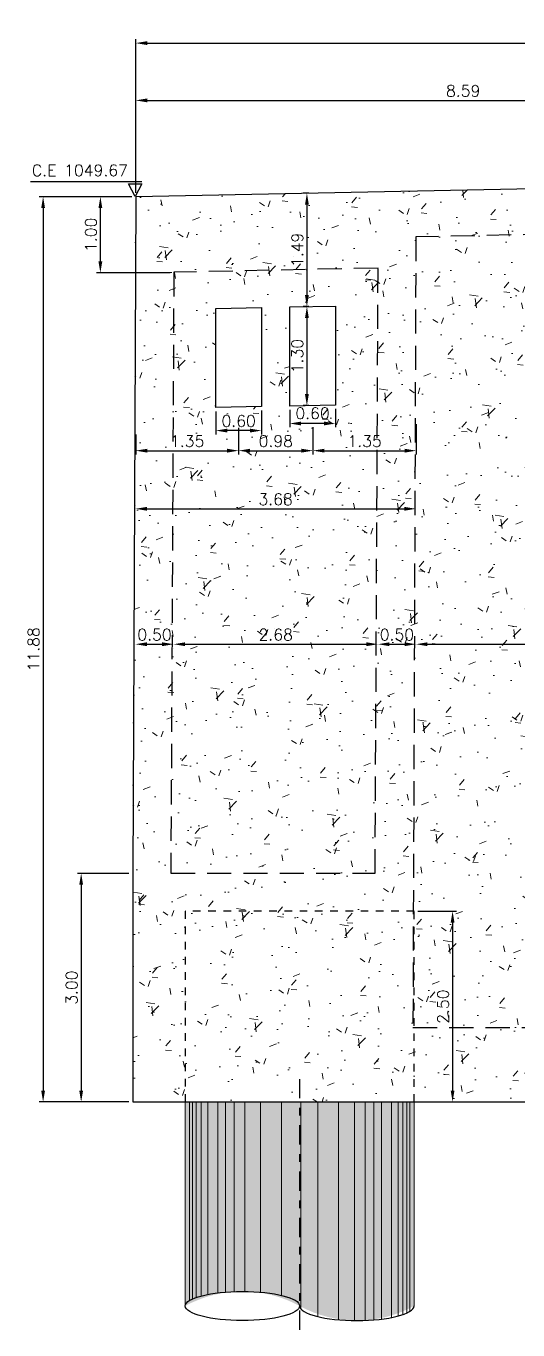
# Model space of a CAD drawing. Header units: metres. Extents: x 1080594 to 1081411, y 976871 to 977162.
# Drawn here: x 1081195.77 to 1081202.23, y 977059.81 to 977076.92 of the extents above; entities that cross this region are included whole.
import ezdxf

# ---------------------------------------------------------------- set-up
doc = ezdxf.new("R2010")
doc.units = ezdxf.units.M
doc.header["$LTSCALE"] = 25.4
doc.linetypes.add('DASHDOT', pattern=[1, 0.5, -0.25, 0, -0.25])
doc.linetypes.add('HIDDEN', pattern=[0.375, 0.25, -0.125])
for name, color, linetype in [('CONTRAPESO', 3, 'Continuous'), ('COT', 1, 'Continuous'), ('DIMCONTRAPESO', 1, 'Continuous'), ('PROY', 9, 'HIDDEN'), ('PROYECC', 251, 'HIDDEN')]:
    doc.layers.add(name, color=color, linetype=linetype)
for name, color, linetype, lineweight in [('COTA', 1, 'Continuous', 30), ('EJEPILOTE', 145, 'DASHDOT', 30), ('OTROS', 8, 'Continuous', 5), ('SOLIDOREFCONT', 254, 'Continuous', 5)]:
    doc.layers.add(name, color=color, linetype=linetype, lineweight=lineweight)
doc.styles.add('romans', font='romans.shx')
doc.dimstyles.new('Copy 75', dxfattribs={"dimtxt": 0.15, "dimasz": 0.15, "dimexe": 0.05, "dimexo": 0.05, "dimgap": 0.05, "dimtad": 1, "dimzin": 0, "dimdsep": 46, "dimtxsty": 'romans', "dimcen": 0.002, "dimclrd": 1, "dimclre": 1, "dimclrt": 3, "dimadec": 4, "dimazin": 0, "dimtfac": 1, "dimtofl": 0, "dimtmove": 1, "dimatfit": 3, "dimfxl": 1, "dimtolj": 1, "dimtzin": 0, "dimarcsym": 1})

# ---------------------------------------------------------------- blocks, each defined once
blk = doc.blocks.new('PILOTE')
h = blk.add_hatch(color=256)
h.dxf.hatch_style = 1
h.set_gradient(color1=(51, 51, 51), color2=(173, 173, 173), tint=1, name='INVCYLINDER')
edge = h.paths.add_edge_path()
edge.add_line((1080656.417, 977060.159), (1080656.417, 977062.837))
edge.add_line((1080656.417, 977062.837), (1080659.418, 977062.837))
edge.add_line((1080659.418, 977062.837), (1080659.418, 977060.159))
edge.add_arc((1080658.668, 977061.537), 1.569, 241.434, 298.566, ccw=False)
edge.add_arc((1080657.167, 977058.78), 1.57, 61.4555, 118.5445)
at = {"layer": 'COT'}
blk.add_ellipse((1080657.167, 977060.159), major_axis=(0.75, 0), ratio=0.254381, dxfattribs=at)
blk.add_ellipse((1080658.668, 977060.159), major_axis=(0.75, 0), ratio=0.254381, start_param=3.141593, end_param=6.283185, dxfattribs=at)
at = {"layer": 'EJEPILOTE', "ltscale": 0.02}
blk.add_line((1080657.919, 977059.845), (1080657.919, 977063.136), dxfattribs=at)
at = {"layer": 'OTROS'}
for p, q in [((1080656.472, 977062.837), (1080656.472, 977060.231)), ((1080656.511, 977062.837), (1080656.511, 977060.251)), ((1080656.562, 977062.837), (1080656.562, 977060.272)), ((1080656.625, 977062.837), (1080656.625, 977060.291)), ((1080656.714, 977062.837), (1080656.714, 977060.311)), ((1080656.842, 977062.837), (1080656.842, 977060.331)), ((1080656.944, 977062.837), (1080656.944, 977060.341)), ((1080657.059, 977062.837), (1080657.059, 977060.348)), ((1080657.199, 977062.837), (1080657.199, 977060.35)), ((1080657.406, 977062.837), (1080657.406, 977060.34)), ((1080657.679, 977062.837), (1080657.679, 977060.298)), ((1080657.933, 977062.837), (1080657.933, 977060.121)), ((1080658.155, 977062.837), (1080658.155, 977060.027)), ((1080658.429, 977062.837), (1080658.429, 977059.978)), ((1080658.636, 977062.837), (1080658.636, 977059.968)), ((1080658.776, 977062.837), (1080658.776, 977059.97)), ((1080658.891, 977062.837), (1080658.891, 977059.977)), ((1080658.993, 977062.837), (1080658.993, 977059.987)), ((1080659.12, 977062.837), (1080659.12, 977060.007)), ((1080659.209, 977062.837), (1080659.209, 977060.027)), ((1080659.273, 977062.837), (1080659.273, 977060.046)), ((1080659.324, 977062.837), (1080659.324, 977060.067)), ((1080659.362, 977062.837), (1080659.362, 977060.087)), ((1080656.625, 977060.027), (1080656.625, 977060.027))]:
    blk.add_line(p, q, dxfattribs=at)
blk.add_lwpolyline([(1080656.417, 977060.159), (1080656.417, 977062.837), (1080659.418, 977062.837), (1080659.418, 977060.159)], dxfattribs=at)
blk = doc.blocks.new('*D304')
at = {"layer": 'COTA', "color": 1, "lineweight": -2, "transparency": 16777216}
for p, q in [((1081197.213, 977074.729), (1081197.213, 977076.745)), ((1081214.386, 977075.072), (1081214.386, 977076.745)), ((1081197.363, 977076.695), (1081214.236, 977076.695))]:
    blk.add_line(p, q, dxfattribs=at)
at = {"layer": 'COTA', "color": 1, "transparency": 16777216}
for points in [[(1081197.363, 977076.72), (1081197.363, 977076.67), (1081197.213, 977076.695)], [(1081214.236, 977076.72), (1081214.236, 977076.67), (1081214.386, 977076.695)]]:
    blk.add_solid(points, dxfattribs=at)
at = {"layer": 'Defpoints', "color": 0, "transparency": 16777216}
for p in [(1081214.386, 977076.695), (1081214.386, 977075.022), (1081197.213, 977074.679)]:
    blk.add_point(p, dxfattribs=at)
at = {"layer": 'COTA', "color": 3, "transparency": 16777216, "insert": (1081205.799, 977076.82), "char_height": 0.15, "attachment_point": 5, "style": 'romans'}
blk.add_mtext('\\A1;17.17', dxfattribs=at)
blk = doc.blocks.new('*D305')
at = {"layer": 'COTA', "color": 1, "lineweight": -2, "transparency": 16777216}
for p, q in [((1081197.163, 977074.679), (1081196.699, 977074.679)), ((1081196.749, 977073.829), (1081196.749, 977074.529)), ((1081197.663, 977073.679), (1081196.699, 977073.679))]:
    blk.add_line(p, q, dxfattribs=at)
at = {"layer": 'COTA', "color": 1, "transparency": 16777216}
for points in [[(1081196.724, 977074.529), (1081196.774, 977074.529), (1081196.749, 977074.679)], [(1081196.724, 977073.829), (1081196.774, 977073.829), (1081196.749, 977073.679)]]:
    blk.add_solid(points, dxfattribs=at)
at = {"layer": 'Defpoints', "color": 0, "transparency": 16777216}
for p in [(1081196.749, 977074.679), (1081197.213, 977074.679), (1081197.713, 977073.679)]:
    blk.add_point(p, dxfattribs=at)
at = {"layer": 'COTA', "color": 3, "transparency": 16777216, "insert": (1081196.624, 977074.179), "char_height": 0.15, "attachment_point": 5, "rotation": 90, "style": 'romans'}
blk.add_mtext('\\A1;1.00', dxfattribs=at)
blk = doc.blocks.new('*D306')
at = {"layer": 'COTA', "color": 1, "lineweight": -2, "transparency": 16777216}
blk.add_line((1081197.359, 977068.806), (1081197.559, 977068.806), dxfattribs=at)
at = {"layer": 'COTA', "color": 1, "transparency": 16777216}
for points in [[(1081197.359, 977068.831), (1081197.359, 977068.781), (1081197.209, 977068.806)], [(1081197.559, 977068.831), (1081197.559, 977068.781), (1081197.709, 977068.806)]]:
    blk.add_solid(points, dxfattribs=at)
at = {"layer": 'Defpoints', "color": 0, "transparency": 16777216}
for p in [(1081197.209, 977068.806), (1081197.709, 977068.806), (1081197.709, 977068.806)]:
    blk.add_point(p, dxfattribs=at)
at = {"layer": 'COTA', "color": 3, "transparency": 16777216, "insert": (1081197.459, 977068.931), "char_height": 0.15, "attachment_point": 5, "style": 'romans'}
blk.add_mtext('\\A1;0.50', dxfattribs=at)
blk = doc.blocks.new('*D307')
at = {"layer": 'COTA', "color": 1, "lineweight": -2, "transparency": 16777216}
for p, q in [((1081197.123, 977065.799), (1081196.447, 977065.799)), ((1081196.497, 977065.649), (1081196.497, 977062.949)), ((1081197.123, 977062.799), (1081196.447, 977062.799))]:
    blk.add_line(p, q, dxfattribs=at)
at = {"layer": 'COTA', "color": 1, "transparency": 16777216}
for points in [[(1081196.472, 977065.649), (1081196.522, 977065.649), (1081196.497, 977065.799)], [(1081196.472, 977062.949), (1081196.522, 977062.949), (1081196.497, 977062.799)]]:
    blk.add_solid(points, dxfattribs=at)
at = {"layer": 'Defpoints', "color": 0, "transparency": 16777216}
for p in [(1081197.173, 977065.799), (1081196.497, 977062.799), (1081197.173, 977062.799)]:
    blk.add_point(p, dxfattribs=at)
at = {"layer": 'COTA', "color": 3, "transparency": 16777216, "insert": (1081196.372, 977064.299), "char_height": 0.15, "attachment_point": 5, "rotation": 90, "style": 'romans'}
blk.add_mtext('\\A1;3.00', dxfattribs=at)
blk = doc.blocks.new('*D308')
at = {"layer": 'COTA', "color": 1, "lineweight": -2, "transparency": 16777216}
for p, q in [((1081197.709, 977068.756), (1081197.709, 977068.756)), ((1081197.859, 977068.806), (1081200.239, 977068.806))]:
    blk.add_line(p, q, dxfattribs=at)
at = {"layer": 'COTA', "color": 1, "transparency": 16777216}
for points in [[(1081197.859, 977068.831), (1081197.859, 977068.781), (1081197.709, 977068.806)], [(1081200.239, 977068.831), (1081200.239, 977068.781), (1081200.389, 977068.806)]]:
    blk.add_solid(points, dxfattribs=at)
at = {"layer": 'Defpoints', "color": 0, "transparency": 16777216}
for p in [(1081197.709, 977068.806), (1081200.389, 977068.806), (1081200.389, 977068.806)]:
    blk.add_point(p, dxfattribs=at)
at = {"layer": 'COTA', "color": 3, "transparency": 16777216, "insert": (1081199.049, 977068.931), "char_height": 0.15, "attachment_point": 5, "style": 'romans'}
blk.add_mtext('\\A1;2.68', dxfattribs=at)
blk = doc.blocks.new('*D309')
at = {"layer": 'COTA', "color": 1, "lineweight": -2, "transparency": 16777216}
blk.add_line((1081200.539, 977068.806), (1081200.739, 977068.806), dxfattribs=at)
at = {"layer": 'COTA', "color": 1, "transparency": 16777216}
for points in [[(1081200.539, 977068.831), (1081200.539, 977068.781), (1081200.389, 977068.806)], [(1081200.739, 977068.831), (1081200.739, 977068.781), (1081200.889, 977068.806)]]:
    blk.add_solid(points, dxfattribs=at)
at = {"layer": 'Defpoints', "color": 0, "transparency": 16777216}
for p in [(1081200.389, 977068.806), (1081200.889, 977068.806), (1081200.889, 977068.806)]:
    blk.add_point(p, dxfattribs=at)
at = {"layer": 'COTA', "color": 3, "transparency": 16777216, "insert": (1081200.639, 977068.931), "char_height": 0.15, "attachment_point": 5, "style": 'romans'}
blk.add_mtext('\\A1;0.50', dxfattribs=at)
blk = doc.blocks.new('*D310')
at = {"layer": 'COTA', "color": 1, "lineweight": -2, "transparency": 16777216}
for p, q in [((1081200.889, 977068.756), (1081200.889, 977068.756)), ((1081201.039, 977068.806), (1081210.559, 977068.806))]:
    blk.add_line(p, q, dxfattribs=at)
at = {"layer": 'COTA', "color": 1, "transparency": 16777216}
for points in [[(1081201.039, 977068.831), (1081201.039, 977068.781), (1081200.889, 977068.806)], [(1081210.559, 977068.831), (1081210.559, 977068.781), (1081210.709, 977068.806)]]:
    blk.add_solid(points, dxfattribs=at)
at = {"layer": 'Defpoints', "color": 0, "transparency": 16777216}
for p in [(1081200.889, 977068.806), (1081210.709, 977068.806), (1081210.709, 977068.806)]:
    blk.add_point(p, dxfattribs=at)
at = {"layer": 'COTA', "color": 3, "transparency": 16777216, "insert": (1081205.799, 977068.931), "char_height": 0.15, "attachment_point": 5, "style": 'romans'}
blk.add_mtext('\\A1;9.82', dxfattribs=at)
blk = doc.blocks.new('*D314')
at = {"layer": 'Defpoints', "color": 0, "transparency": 16777216}
for p in [(1081205.803, 977075.943), (1081205.803, 977075.943), (1081197.213, 977074.679)]:
    blk.add_point(p, dxfattribs=at)
at = {"layer": 'DIMCONTRAPESO', "color": 1, "lineweight": -2, "transparency": 16777216}
for p, q in [((1081197.213, 977074.729), (1081197.213, 977075.993)), ((1081197.363, 977075.943), (1081205.653, 977075.943))]:
    blk.add_line(p, q, dxfattribs=at)
at = {"layer": 'DIMCONTRAPESO', "color": 1, "transparency": 16777216}
for points in [[(1081197.363, 977075.968), (1081197.363, 977075.918), (1081197.213, 977075.943)], [(1081205.653, 977075.968), (1081205.653, 977075.918), (1081205.803, 977075.943)]]:
    blk.add_solid(points, dxfattribs=at)
at = {"layer": 'DIMCONTRAPESO', "color": 3, "transparency": 16777216, "insert": (1081201.508, 977076.068), "char_height": 0.15, "attachment_point": 5, "style": 'romans'}
blk.add_mtext('\\A1;8.59', dxfattribs=at)
blk = doc.blocks.new('*D317')
at = {"layer": 'Defpoints', "color": 0, "transparency": 16777216}
for p in [(1081197.209, 977070.58), (1081200.886, 977070.583), (1081200.886, 977070.583)]:
    blk.add_point(p, dxfattribs=at)
at = {"layer": 'DIMCONTRAPESO', "color": 1, "lineweight": -2, "transparency": 16777216}
for p, q in [((1081197.209, 977070.63), (1081197.209, 977070.633)), ((1081197.359, 977070.583), (1081200.736, 977070.583))]:
    blk.add_line(p, q, dxfattribs=at)
at = {"layer": 'DIMCONTRAPESO', "color": 1, "transparency": 16777216}
for points in [[(1081197.359, 977070.608), (1081197.359, 977070.558), (1081197.209, 977070.583)], [(1081200.736, 977070.608), (1081200.736, 977070.558), (1081200.886, 977070.583)]]:
    blk.add_solid(points, dxfattribs=at)
at = {"layer": 'DIMCONTRAPESO', "color": 3, "transparency": 16777216, "insert": (1081199.048, 977070.708), "char_height": 0.15, "attachment_point": 5, "style": 'romans'}
blk.add_mtext('\\A1;3.68', dxfattribs=at)
blk = doc.blocks.new('*D318')
at = {"layer": 'Defpoints', "color": 0, "transparency": 16777216}
for p in [(1081197.213, 977071.609), (1081198.562, 977071.697), (1081198.562, 977071.346)]:
    blk.add_point(p, dxfattribs=at)
at = {"layer": 'DIMCONTRAPESO', "color": 1, "lineweight": -2, "transparency": 16777216}
for p, q in [((1081198.562, 977071.647), (1081198.562, 977071.296)), ((1081197.213, 977071.559), (1081197.213, 977071.296)), ((1081197.363, 977071.346), (1081198.412, 977071.346))]:
    blk.add_line(p, q, dxfattribs=at)
at = {"layer": 'DIMCONTRAPESO', "color": 1, "transparency": 16777216}
for points in [[(1081197.363, 977071.371), (1081197.363, 977071.321), (1081197.213, 977071.346)], [(1081198.412, 977071.371), (1081198.412, 977071.321), (1081198.562, 977071.346)]]:
    blk.add_solid(points, dxfattribs=at)
at = {"layer": 'DIMCONTRAPESO', "color": 3, "transparency": 16777216, "insert": (1081197.888, 977071.471), "char_height": 0.15, "attachment_point": 5, "style": 'romans'}
blk.add_mtext('\\A1;1.35', dxfattribs=at)
blk = doc.blocks.new('*D319')
at = {"layer": 'Defpoints', "color": 0, "transparency": 16777216}
for p in [(1081198.562, 977071.697), (1081199.537, 977071.703), (1081199.537, 977071.346)]:
    blk.add_point(p, dxfattribs=at)
at = {"layer": 'DIMCONTRAPESO', "color": 1, "lineweight": -2, "transparency": 16777216}
for p, q in [((1081198.562, 977071.647), (1081198.562, 977071.296)), ((1081199.537, 977071.653), (1081199.537, 977071.296)), ((1081198.712, 977071.346), (1081199.387, 977071.346))]:
    blk.add_line(p, q, dxfattribs=at)
at = {"layer": 'DIMCONTRAPESO', "color": 1, "transparency": 16777216}
for points in [[(1081198.712, 977071.371), (1081198.712, 977071.321), (1081198.562, 977071.346)], [(1081199.387, 977071.371), (1081199.387, 977071.321), (1081199.537, 977071.346)]]:
    blk.add_solid(points, dxfattribs=at)
at = {"layer": 'DIMCONTRAPESO', "color": 3, "transparency": 16777216, "insert": (1081199.05, 977071.471), "char_height": 0.15, "attachment_point": 5, "style": 'romans'}
blk.add_mtext('\\A1;0.98', dxfattribs=at)
blk = doc.blocks.new('*D320')
at = {"layer": 'Defpoints', "color": 0, "transparency": 16777216}
for p in [(1081199.537, 977071.703), (1081200.892, 977071.742), (1081200.892, 977071.346)]:
    blk.add_point(p, dxfattribs=at)
at = {"layer": 'DIMCONTRAPESO', "color": 1, "lineweight": -2, "transparency": 16777216}
for p, q in [((1081199.537, 977071.653), (1081199.537, 977071.296)), ((1081200.892, 977071.692), (1081200.892, 977071.296)), ((1081199.687, 977071.346), (1081200.742, 977071.346))]:
    blk.add_line(p, q, dxfattribs=at)
at = {"layer": 'DIMCONTRAPESO', "color": 1, "transparency": 16777216}
for points in [[(1081199.687, 977071.371), (1081199.687, 977071.321), (1081199.537, 977071.346)], [(1081200.742, 977071.371), (1081200.742, 977071.321), (1081200.892, 977071.346)]]:
    blk.add_solid(points, dxfattribs=at)
at = {"layer": 'DIMCONTRAPESO', "color": 3, "transparency": 16777216, "insert": (1081200.215, 977071.471), "char_height": 0.15, "attachment_point": 5, "style": 'romans'}
blk.add_mtext('\\A1;1.35', dxfattribs=at)
blk = doc.blocks.new('*D321')
at = {"layer": 'Defpoints', "color": 0, "transparency": 16777216}
for p in [(1081199.532, 977074.725), (1081199.458, 977073.237), (1081199.502, 977073.237)]:
    blk.add_point(p, dxfattribs=at)
at = {"layer": 'DIMCONTRAPESO', "color": 1, "lineweight": -2, "transparency": 16777216}
for p, q in [((1081199.482, 977074.725), (1081199.408, 977074.725)), ((1081199.458, 977074.575), (1081199.458, 977073.387)), ((1081199.452, 977073.237), (1081199.408, 977073.237))]:
    blk.add_line(p, q, dxfattribs=at)
at = {"layer": 'DIMCONTRAPESO', "color": 1, "transparency": 16777216}
for points in [[(1081199.433, 977074.575), (1081199.483, 977074.575), (1081199.458, 977074.725)], [(1081199.433, 977073.387), (1081199.483, 977073.387), (1081199.458, 977073.237)]]:
    blk.add_solid(points, dxfattribs=at)
at = {"layer": 'DIMCONTRAPESO', "color": 3, "transparency": 16777216, "insert": (1081199.333, 977073.981), "char_height": 0.15, "attachment_point": 5, "rotation": 90, "style": 'romans'}
blk.add_mtext('\\A1;1.49', dxfattribs=at)
blk = doc.blocks.new('*D322')
at = {"layer": 'Defpoints', "color": 0, "transparency": 16777216}
for p in [(1081199.532, 977073.238), (1081199.458, 977071.938), (1081199.533, 977071.938)]:
    blk.add_point(p, dxfattribs=at)
at = {"layer": 'DIMCONTRAPESO', "color": 1, "lineweight": -2, "transparency": 16777216}
for p, q in [((1081199.482, 977073.238), (1081199.408, 977073.238)), ((1081199.458, 977073.088), (1081199.458, 977072.088)), ((1081199.483, 977071.938), (1081199.408, 977071.938))]:
    blk.add_line(p, q, dxfattribs=at)
at = {"layer": 'DIMCONTRAPESO', "color": 1, "transparency": 16777216}
for points in [[(1081199.433, 977073.088), (1081199.483, 977073.088), (1081199.458, 977073.238)], [(1081199.433, 977072.088), (1081199.483, 977072.088), (1081199.458, 977071.938)]]:
    blk.add_solid(points, dxfattribs=at)
at = {"layer": 'DIMCONTRAPESO', "color": 3, "transparency": 16777216, "insert": (1081199.333, 977072.588), "char_height": 0.15, "attachment_point": 5, "rotation": 90, "style": 'romans'}
blk.add_mtext('\\A1;1.30', dxfattribs=at)
blk = doc.blocks.new('*D328')
at = {"layer": 'Defpoints', "color": 0, "transparency": 16777216}
for p in [(1081198.263, 977071.912), (1081198.863, 977071.924), (1081198.263, 977071.61)]:
    blk.add_point(p, dxfattribs=at)
at = {"layer": 'DIMCONTRAPESO', "color": 1, "lineweight": -2, "transparency": 16777216}
for p, q in [((1081198.263, 977071.862), (1081198.263, 977071.56)), ((1081198.863, 977071.874), (1081198.863, 977071.56)), ((1081198.713, 977071.61), (1081198.413, 977071.61))]:
    blk.add_line(p, q, dxfattribs=at)
at = {"layer": 'DIMCONTRAPESO', "color": 1, "transparency": 16777216}
for points in [[(1081198.413, 977071.635), (1081198.413, 977071.585), (1081198.263, 977071.61)], [(1081198.713, 977071.635), (1081198.713, 977071.585), (1081198.863, 977071.61)]]:
    blk.add_solid(points, dxfattribs=at)
at = {"layer": 'DIMCONTRAPESO', "color": 3, "transparency": 16777216, "insert": (1081198.563, 977071.735), "char_height": 0.15, "attachment_point": 5, "style": 'romans'}
blk.add_mtext('\\A1;0.60', dxfattribs=at)
blk = doc.blocks.new('*D329')
at = {"layer": 'Defpoints', "color": 0, "transparency": 16777216}
for p in [(1081199.832, 977071.944), (1081199.232, 977071.932), (1081199.232, 977071.703)]:
    blk.add_point(p, dxfattribs=at)
at = {"layer": 'DIMCONTRAPESO', "color": 1, "lineweight": -2, "transparency": 16777216}
for p, q in [((1081199.232, 977071.882), (1081199.232, 977071.653)), ((1081199.832, 977071.894), (1081199.832, 977071.653)), ((1081199.682, 977071.703), (1081199.382, 977071.703))]:
    blk.add_line(p, q, dxfattribs=at)
at = {"layer": 'DIMCONTRAPESO', "color": 1, "transparency": 16777216}
for points in [[(1081199.382, 977071.728), (1081199.382, 977071.678), (1081199.232, 977071.703)], [(1081199.682, 977071.728), (1081199.682, 977071.678), (1081199.832, 977071.703)]]:
    blk.add_solid(points, dxfattribs=at)
at = {"layer": 'DIMCONTRAPESO', "color": 3, "transparency": 16777216, "insert": (1081199.532, 977071.837), "char_height": 0.15, "attachment_point": 5, "style": 'romans'}
blk.add_mtext('\\A1;0.60', dxfattribs=at)
blk = doc.blocks.new('*D801')
at = {"layer": 'COTA', "color": 1, "lineweight": -2, "transparency": 16777216}
for p, q in [((1081200.913, 977065.301), (1081201.419, 977065.301)), ((1081201.369, 977065.151), (1081201.369, 977062.949)), ((1081200.913, 977062.799), (1081201.419, 977062.799))]:
    blk.add_line(p, q, dxfattribs=at)
at = {"layer": 'COTA', "color": 1, "transparency": 16777216}
for points in [[(1081201.344, 977065.151), (1081201.394, 977065.151), (1081201.369, 977065.301)], [(1081201.344, 977062.949), (1081201.394, 977062.949), (1081201.369, 977062.799)]]:
    blk.add_solid(points, dxfattribs=at)
at = {"layer": 'Defpoints', "color": 0, "transparency": 16777216}
for p in [(1081200.863, 977065.301), (1081200.863, 977062.799), (1081201.369, 977062.799)]:
    blk.add_point(p, dxfattribs=at)
at = {"layer": 'COTA', "color": 3, "transparency": 16777216, "insert": (1081201.244, 977064.05), "char_height": 0.15, "attachment_point": 5, "rotation": 90, "style": 'romans'}
blk.add_mtext('\\A1;2.50', dxfattribs=at)
blk = doc.blocks.new('*D980')
at = {"layer": 'COTA', "color": 1, "lineweight": -2, "transparency": 16777216}
for p, q in [((1081197.163, 977074.679), (1081195.948, 977074.679)), ((1081195.998, 977074.529), (1081195.998, 977062.949)), ((1081197.123, 977062.799), (1081195.948, 977062.799))]:
    blk.add_line(p, q, dxfattribs=at)
at = {"layer": 'COTA', "color": 1, "transparency": 16777216}
for points in [[(1081195.973, 977074.529), (1081196.023, 977074.529), (1081195.998, 977074.679)], [(1081195.973, 977062.949), (1081196.023, 977062.949), (1081195.998, 977062.799)]]:
    blk.add_solid(points, dxfattribs=at)
at = {"layer": 'Defpoints', "color": 0, "transparency": 16777216}
for p in [(1081197.213, 977074.679), (1081195.998, 977062.799), (1081197.173, 977062.799)]:
    blk.add_point(p, dxfattribs=at)
at = {"layer": 'COTA', "color": 3, "transparency": 16777216, "insert": (1081195.873, 977068.739), "char_height": 0.15, "attachment_point": 5, "rotation": 90, "style": 'romans'}
blk.add_mtext('\\A1;11.88', dxfattribs=at)

msp = doc.modelspace()

# ---------------------------------------------------------------- hatches: boundary and pattern name
at = {"layer": 'SOLIDOREFCONT', "true_color": 0x5b5b5b, "transparency": 33554546}
h = msp.add_hatch(dxfattribs=at)
h.set_pattern_fill('AR-CONC', color=251, scale=0.005)
h.set_pattern_definition([(50, (307.6941, 0), (0.91092334498, -0.0796954277), [0.09525, -1.04775]), (355, (307.6941, 0), (-0.1762171071, 0.9552842262), [0.0762, -0.83820292085]), (100.4514447, (307.77, -0.0066), (0.73470623545, 0.87558875956), [0.080950044, -0.890451223]), (46.1842, (307.6941, 0.254), (1.3553952045, -0.2102116397), [0.142875, -1.571625]), (96.63555761, (307.8071, 0.2365), (1.1870206703, 1.237130623), [0.1214251157, -1.3356780408]), (351.18415117, (307.6941, 0.254), (1.1870206703, 1.2371306229), [0.1142998354, -1.2572986596]), (21, (307.8211, 0.1905), (0.75807195635, -0.51132599094), [0.09525, -1.04775]), (326, (307.8211, 0.1905), (0.30901014174, 0.9209398306), [0.0762, -0.8382]), (71.451445, (307.8843, 0.1479), (1.0670820964, 0.40961384443), [0.080950044, -0.890449688]), (37.5, (307.69413, 0), (0.01544301625, 0.422775194366), [0, -0.82804, 0, -0.8509, 0, -0.841375]), (7.5, (307.69413, 0), (0.33409831255, 0.50090287409), [0, -0.48514, 0, -0.80899, 0, -0.320675]), (327.5, (307.4109, 0), (0.677952975834, -0.02864371996), [0, -0.3175, 0, -0.9906, 0, -1.31445]), (317.5, (307.2839, 0), (0.74064590693, 0.12713245517), [0, -0.41275, 0, -0.65786, 0, -0.93345])])
h.paths.add_polyline_path([(1081214.352913, 977062.799268), (1081214.352913, 977065.799268), (1081214.38592, 977075.022071), (1081197.21279, 977074.678608), (1081197.172913, 977065.799268), (1081197.172913, 977062.799268)])
h.paths.add_polyline_path([(1081211.758419, 977072.182102), (1081211.758202, 977073.482358), (1081212.35821, 977073.494358), (1081212.35821, 977072.194098)], flags=16)
h.paths.add_polyline_path([(1081212.727984, 977072.201493), (1081212.727888, 977073.501751), (1081213.32768, 977073.513747), (1081213.327992, 977072.213494)], flags=16)
h.paths.add_polyline_path([(1081199.832427, 977071.943582), (1081199.232419, 977071.931582), (1081199.232324, 977073.23184), (1081199.832115, 977073.243836)], flags=16)
h.paths.add_polyline_path([(1081198.862645, 977071.924187), (1081198.262854, 977071.912191), (1081198.262637, 977073.212446), (1081198.862645, 977073.224447)], flags=16)

# ---------------------------------------------------------------- linework, layer by layer
at = {"layer": 'CONTRAPESO'}
for points in [[(1081214.38592, 977075.022071), (1081197.21279, 977074.678608), (1081197.172913, 977065.799268), (1081197.172913, 977065.799268), (1081197.172913, 977062.799268), (1081214.352913, 977062.799268), (1081214.352913, 977065.799268), (1081214.352913, 977065.799268)], [(1081198.262637, 977073.212446), (1081198.862645, 977073.224447), (1081198.862645, 977071.924187), (1081198.262854, 977071.912191)], [(1081199.232324, 977073.23184), (1081199.832115, 977073.243836), (1081199.832427, 977071.943582), (1081199.232419, 977071.931582)]]:
    msp.add_lwpolyline(points, close=True, dxfattribs=at)
at = {"layer": 'COTA', "color": 2}
msp.add_lwpolyline([(1081195.832236, 977074.878947), (1081197.291872, 977074.878947)], dxfattribs=at)
msp.add_lwpolyline([(1081197.11978, 977074.84767), (1081197.291879, 977074.84767), (1081197.20583, 977074.680258), (1081197.20583, 977074.680258)], close=True, dxfattribs=at)
at = {"layer": 'PROY', "color": 252, "ltscale": 0.05}
for points in [[(1081210.668521, 977065.775003), (1081210.708336, 977074.348486), (1081200.886981, 977074.152059), (1081200.848574, 977063.775003), (1081210.668521, 977063.775003), (1081210.668521, 977065.775003)], [(1081200.352861, 977065.799268), (1081200.391575, 977073.741984), (1081197.712594, 977073.688405), (1081197.672913, 977065.799268), (1081200.352861, 977065.799268), (1081200.352861, 977065.799268)]]:
    msp.add_lwpolyline(points, dxfattribs=at)
at = {"layer": 'PROYECC', "color": 14, "ltscale": 0.01}
msp.add_lwpolyline([(1081197.862392, 977062.799268), (1081200.863434, 977062.799268), (1081200.863434, 977065.301299), (1081197.862392, 977065.301299)], close=True, dxfattribs=at)

# ---------------------------------------------------------------- block references
at = {"layer": 'DIMCONTRAPESO'}
msp.add_blockref('PILOTE', (541.445558, -0.037664), dxfattribs=at)

# ---------------------------------------------------------------- texts
at = {"layer": 'COTA', "color": 3, "insert": (1081195.850463, 977075.09953), "char_height": 0.15, "attachment_point": 1, "style": 'romans'}
msp.add_mtext('C.E 1049.67', dxfattribs=at)

# ---------------------------------------------------------------- dimensions: what is measured, and where the dimension line sits
at = {"layer": 'COTA', "color": 4}
dim = msp.add_linear_dim(base=(1081214.38588, 977076.694948), p1=(1081197.21279, 977074.678608), p2=(1081214.38588, 977075.02207), dimstyle='Copy 75', dxfattribs=at)
dim.commit()
dim.dimension.update_dxf_attribs({"geometry": '*D304', "text_midpoint": (1081205.799335, 977076.819948)})
at = {"layer": 'COTA', "color": 2}
for base, p1, p2, picture, middle in [((1081195.998025, 977062.799268), (1081197.21279, 977074.678608), (1081197.172913, 977062.799268), '*D980', (1081195.873025, 977068.738938)), ((1081201.369325, 977062.799268), (1081200.863434, 977065.301299), (1081200.863434, 977062.799268), '*D801', (1081201.244325, 977064.050283))]:
    dim = msp.add_linear_dim(base=base, p1=p1, p2=p2, angle=90, dimstyle='Copy 75', dxfattribs=at)
    dim.commit()
    dim.dimension.update_dxf_attribs({"geometry": picture, "text_midpoint": middle})
at = {"layer": 'COTA'}
for base, p1, p2, picture, middle in [((1081196.749409, 977074.678608), (1081197.71279, 977073.678608), (1081197.21279, 977074.678608), '*D305', (1081196.624409, 977074.178608)), ((1081196.497412, 977062.799268), (1081197.172913, 977065.799268), (1081197.172913, 977062.799268), '*D307', (1081196.372412, 977064.299268))]:
    dim = msp.add_linear_dim(base=base, p1=p1, p2=p2, angle=90, dimstyle='Copy 75', dxfattribs=at)
    dim.commit()
    dim.dimension.update_dxf_attribs({"geometry": picture, "text_midpoint": middle})
for base, p1, p2, picture, middle in [((1081197.709377, 977068.80626), (1081197.209355, 977068.80626), (1081197.709377, 977068.80626), '*D306', (1081197.459366, 977068.80626)), ((1081200.389342, 977068.806219), (1081197.709377, 977068.80626), (1081200.389342, 977068.806219), '*D308', (1081199.049359, 977068.806219)), ((1081200.889363, 977068.806219), (1081200.389342, 977068.806219), (1081200.889363, 977068.806219), '*D309', (1081200.639352, 977068.806219)), ((1081210.70934, 977068.806095), (1081200.889363, 977068.806219), (1081210.70934, 977068.806095), '*D310', (1081205.799352, 977068.806095))]:
    dim = msp.add_linear_dim(base=base, p1=p1, p2=p2, dimstyle='Copy 75', dxfattribs=at)
    dim.commit()
    dim.dimension.update_dxf_attribs({"geometry": picture, "text_midpoint": middle, "dimtype": 160})
at = {"layer": 'DIMCONTRAPESO', "color": 2}
for base, p1, p2, picture, middle in [((1081205.80279, 977075.942912), (1081197.21279, 977074.678608), (1081205.80279, 977075.942912), '*D314', (1081201.50779, 977076.067912)), ((1081198.562402, 977071.34587), (1081197.21279, 977071.609031), (1081198.562402, 977071.697266), '*D318', (1081197.887596, 977071.47087)), ((1081199.537414, 977071.34587), (1081198.562402, 977071.697266), (1081199.537414, 977071.702635), '*D319', (1081199.049908, 977071.47087)), ((1081200.891682, 977071.34587), (1081199.537414, 977071.702635), (1081200.891682, 977071.742041), '*D320', (1081200.214548, 977071.47087)), ((1081200.885912, 977070.58266), (1081197.209359, 977070.579966), (1081200.885912, 977070.58266), '*D317', (1081199.047635, 977070.70766))]:
    dim = msp.add_linear_dim(base=base, p1=p1, p2=p2, dimstyle='Copy 75', dxfattribs=at)
    dim.commit()
    dim.dimension.update_dxf_attribs({"geometry": picture, "text_midpoint": middle})
for base, p1, p2, picture, middle in [((1081199.458339, 977073.237227), (1081199.532415, 977074.725001), (1081199.501667, 977073.237227), '*D321', (1081199.333339, 977073.981114)), ((1081199.458339, 977071.937602), (1081199.532219, 977073.237838), (1081199.533415, 977071.937602), '*D322', (1081199.333339, 977072.58772))]:
    dim = msp.add_linear_dim(base=base, p1=p1, p2=p2, angle=90, dimstyle='Copy 75', dxfattribs=at)
    dim.commit()
    dim.dimension.update_dxf_attribs({"geometry": picture, "text_midpoint": middle})
for base, p1, p2, picture, middle in [((1081199.232419, 977071.70274), (1081199.832427, 977071.943582), (1081199.232419, 977071.931582), '*D329', (1081199.531972, 977071.712062)), ((1081198.262854, 977071.610177), (1081198.862645, 977071.924187), (1081198.262854, 977071.912191), '*D328', (1081198.562749, 977071.610177))]:
    dim = msp.add_linear_dim(base=base, p1=p1, p2=p2, dimstyle='Copy 75', dxfattribs=at)
    dim.commit()
    dim.dimension.update_dxf_attribs({"geometry": picture, "text_midpoint": middle, "dimtype": 160})

doc.saveas('drawing.dxf')
